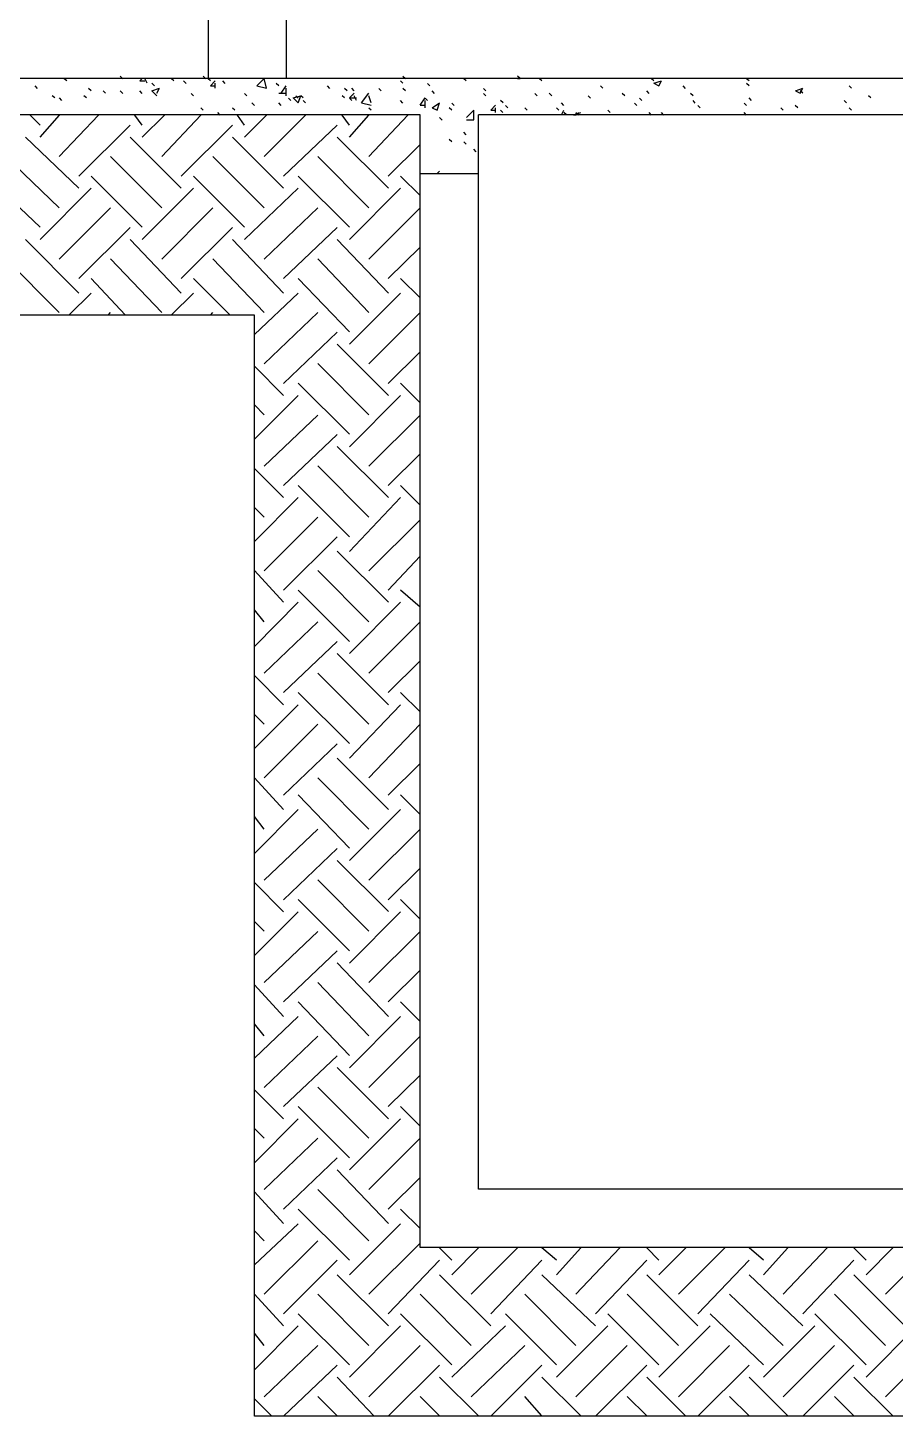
# Model space of a CAD drawing. Header units: millimetres. Extents: x -518.8 to -461.2, y 3.5 to 44.2.
# Drawn here: x -470.121 to -467.855, y 36.909 to 40.538 of the extents above; entities that cross this region are included whole.
import ezdxf

# ---------------------------------------------------------------- set-up
doc = ezdxf.new("R2010")
doc.units = ezdxf.units.MM
doc.header["$MEASUREMENT"] = 0
for name, color, linetype in [('10', 10, 'Continuous'), ('5', 5, 'Continuous'), ('6', 6, 'Continuous')]:
    doc.layers.add(name, color=color, linetype=linetype)

msp = doc.modelspace()

# ---------------------------------------------------------------- linework, layer by layer
at = {"layer": '10'}
for points in [[(-464.7361, 37.3496), (-469.0963, 37.3496), (-469.0963, 37.3496), (-469.0963, 40.3097)], [(-464.9331, 40.3097), (-464.9331, 37.5022), (-468.9436, 37.5022), (-468.9436, 40.3097)]]:
    msp.add_lwpolyline(points, dxfattribs=at)
at = {"layer": '5'}
for points in [[(-469.6504, 43.2127), (-469.6504, 40.4052)], [(-469.4466, 43.2127), (-469.4466, 40.4052)], [(-464.7361, 40.4052), (-478.9196, 40.4052)], [(-469.0963, 40.3097), (-478.9196, 40.3097)], [(-464.9331, 40.3097), (-468.9436, 40.3097)], [(-469.0963, 40.1563), (-468.9436, 40.1563)]]:
    msp.add_lwpolyline(points, dxfattribs=at)
at = {"layer": '6'}
for points in [[(-470.0196, 40.3985), (-470.0263, 40.4045)], [(-469.873, 40.4045), (-469.8797, 40.4112)], [(-469.8286, 40.3985), (-469.8226, 40.4052)], [(-469.8286, 40.3985), (-469.8158, 40.3985)], [(-469.8098, 40.3924), (-469.8158, 40.4052)], [(-469.7902, 40.3857), (-469.797, 40.3924)], [(-469.7399, 40.3985), (-469.7459, 40.4045)], [(-469.7075, 40.3917), (-469.7143, 40.3985)], [(-469.6564, 40.4045), (-469.6632, 40.4112)], [(-469.6444, 40.3985), (-469.6504, 40.4045)], [(-469.6444, 40.3857), (-469.6316, 40.3985)], [(-469.6316, 40.3797), (-469.6316, 40.3924)], [(-469.606, 40.3917), (-469.6121, 40.3985)], [(-469.5233, 40.3857), (-469.5038, 40.4052)], [(-469.4978, 40.3797), (-469.5038, 40.4052)], [(-469.4654, 40.3857), (-469.4722, 40.3917)], [(-469.1414, 40.3924), (-469.1474, 40.3985)], [(-469.1346, 40.4045), (-469.1414, 40.4105)], [(-469.0714, 40.3857), (-469.0775, 40.3917)], [(-468.976, 40.3985), (-468.982, 40.4045)], [(-468.8354, 40.4052), (-468.8421, 40.4112)], [(-468.8421, 40.4052), (-468.8354, 40.4052)], [(-468.7782, 40.3985), (-468.785, 40.4045)], [(-468.4857, 40.3985), (-468.4918, 40.4045)], [(-468.4857, 40.3924), (-468.4662, 40.3985)], [(-468.4857, 40.3924), (-468.473, 40.3857)], [(-468.473, 40.3857), (-468.4662, 40.3985)], [(-468.2369, 40.3985), (-468.2436, 40.4045)], [(-468.2369, 40.3857), (-468.2436, 40.3917)], [(-470.0963, 40.3789), (-470.1023, 40.3857)], [(-470.0511, 40.3541), (-470.0579, 40.3601)], [(-470.0324, 40.3473), (-470.0384, 40.3541)], [(-469.9684, 40.3541), (-469.9752, 40.3601)], [(-469.9557, 40.3729), (-469.9624, 40.3789)], [(-469.9181, 40.3669), (-469.9241, 40.3729)], [(-469.873, 40.3661), (-469.8797, 40.3729)], [(-469.8226, 40.3661), (-469.8286, 40.3729)], [(-469.797, 40.3729), (-469.7775, 40.3797)], [(-469.797, 40.3729), (-469.7842, 40.3601)], [(-469.7842, 40.3669), (-469.7775, 40.3797)], [(-469.6887, 40.3601), (-469.6948, 40.3661)], [(-469.6444, 40.3857), (-469.6316, 40.3857)], [(-469.5489, 40.3601), (-469.5549, 40.3661)], [(-469.5233, 40.3857), (-469.4978, 40.3797)], [(-469.4654, 40.3669), (-469.4466, 40.3669)], [(-469.4594, 40.3669), (-469.4466, 40.3857)], [(-469.4466, 40.3601), (-469.4466, 40.3797)], [(-469.4339, 40.3473), (-469.4406, 40.3533)], [(-469.4278, 40.3541), (-469.4083, 40.3601)], [(-469.4278, 40.3541), (-469.4151, 40.3413)], [(-469.4151, 40.3533), (-469.4211, 40.3601)], [(-469.4151, 40.3413), (-469.4083, 40.3601)], [(-469.4023, 40.3541), (-469.4083, 40.3601)], [(-469.3324, 40.3789), (-469.3384, 40.3857)], [(-469.294, 40.3541), (-469.3, 40.3601)], [(-469.2872, 40.3729), (-469.294, 40.3789)], [(-469.2812, 40.3541), (-469.2684, 40.3669)], [(-469.2812, 40.3541), (-469.2624, 40.3541)], [(-469.2745, 40.3473), (-469.2812, 40.3533)], [(-469.2684, 40.3729), (-469.2745, 40.3797)], [(-469.2624, 40.3473), (-469.2684, 40.3601)], [(-469.2496, 40.3413), (-469.2301, 40.3669)], [(-469.2241, 40.3413), (-469.2301, 40.3601)], [(-469.1985, 40.3729), (-469.2045, 40.3789)], [(-469.1346, 40.3729), (-469.1414, 40.3789)], [(-469.0963, 40.3353), (-469.0835, 40.3541)], [(-469.0775, 40.3473), (-469.0835, 40.3533)], [(-469.0587, 40.3661), (-469.0647, 40.3729)], [(-468.9248, 40.3729), (-468.9308, 40.3789)], [(-468.9248, 40.3601), (-468.9308, 40.3661)], [(-468.791, 40.3601), (-468.797, 40.3661)], [(-468.7527, 40.3601), (-468.7594, 40.3669)], [(-468.6511, 40.3533), (-468.6572, 40.3601)], [(-468.6188, 40.3797), (-468.6256, 40.3857)], [(-468.5617, 40.3601), (-468.5684, 40.3661)], [(-468.5173, 40.3473), (-468.5233, 40.3533)], [(-468.4985, 40.3661), (-468.5045, 40.3729)], [(-468.403, 40.3789), (-468.409, 40.3857)], [(-468.3835, 40.3601), (-468.3902, 40.3661)], [(-468.2308, 40.3473), (-468.2369, 40.3541)], [(-468.1158, 40.3729), (-468.097, 40.3797)], [(-468.1158, 40.3729), (-468.1038, 40.3669)], [(-468.1038, 40.3669), (-468.097, 40.3797)], [(-468.097, 40.3669), (-468.1038, 40.3729)], [(-467.9699, 40.3797), (-467.976, 40.3857)], [(-467.9188, 40.3541), (-467.9248, 40.3601)], [(-469.6632, 40.3218), (-469.6692, 40.3285)], [(-469.6188, 40.309), (-469.6248, 40.3157)], [(-469.5805, 40.3218), (-469.5865, 40.3278)], [(-469.5293, 40.3345), (-469.5361, 40.3413)], [(-469.4594, 40.3345), (-469.4654, 40.3413)], [(-469.3955, 40.3413), (-469.4023, 40.3473)], [(-469.2496, 40.3413), (-469.2241, 40.3353)], [(-469.2241, 40.3218), (-469.2301, 40.3278)], [(-469.1414, 40.3406), (-469.1474, 40.3473)], [(-469.0963, 40.3353), (-469.0835, 40.3353)], [(-469.0835, 40.3285), (-469.0835, 40.3473)], [(-469.0647, 40.3285), (-469.0459, 40.3413)], [(-469.0647, 40.3285), (-469.0519, 40.3225)], [(-469.0519, 40.3225), (-469.0459, 40.3413)], [(-469.0136, 40.3218), (-469.0203, 40.3285)], [(-469.0075, 40.3345), (-469.0136, 40.3406)], [(-468.9752, 40.303), (-468.9564, 40.3225)], [(-468.9564, 40.2969), (-468.9564, 40.3225)], [(-468.9121, 40.3225), (-468.8993, 40.3353)], [(-468.9121, 40.3225), (-468.8993, 40.3225)], [(-468.8993, 40.3157), (-468.8993, 40.3285)], [(-468.8797, 40.3413), (-468.8865, 40.3473)], [(-468.8805, 40.3157), (-468.8865, 40.3218)], [(-468.8677, 40.3285), (-468.8737, 40.3345)], [(-468.8166, 40.3218), (-468.8226, 40.3285)], [(-468.7339, 40.3218), (-468.7399, 40.3285)], [(-468.7211, 40.3345), (-468.7271, 40.3413)], [(-468.7271, 40.3097), (-468.7211, 40.3225)], [(-468.7143, 40.3097), (-468.7211, 40.3157)], [(-468.6955, 40.3097), (-468.6767, 40.3157)], [(-468.6827, 40.309), (-468.6895, 40.315)], [(-468.6827, 40.3097), (-468.6827, 40.3157)], [(-468.6, 40.3157), (-468.606, 40.3218)], [(-468.5301, 40.3345), (-468.5361, 40.3406)], [(-468.4918, 40.309), (-468.4978, 40.3157)], [(-468.4602, 40.309), (-468.4662, 40.3157)], [(-468.3775, 40.3406), (-468.3835, 40.3473)], [(-468.3647, 40.3285), (-468.3707, 40.3345)], [(-468.2436, 40.3345), (-468.2496, 40.3406)], [(-468.2436, 40.309), (-468.2496, 40.3157)], [(-468.1481, 40.3218), (-468.1542, 40.3285)], [(-468.1098, 40.3285), (-468.1166, 40.3345)], [(-467.9827, 40.3413), (-467.9887, 40.3473)], [(-467.9699, 40.3218), (-467.976, 40.3285)], [(-470.0895, 40.2834), (-470.1151, 40.309)], [(-470.0895, 40.2518), (-470.0384, 40.309)], [(-470.0391, 40.2007), (-469.9369, 40.309)], [(-469.988, 40.1496), (-469.8542, 40.2834)], [(-469.8226, 40.2834), (-469.8414, 40.309)], [(-469.8226, 40.2518), (-469.7647, 40.309)], [(-469.7714, 40.2007), (-469.6692, 40.309)], [(-469.7203, 40.1496), (-469.5865, 40.2834)], [(-469.5549, 40.2834), (-469.5737, 40.309)], [(-469.5549, 40.2518), (-469.4978, 40.309)], [(-469.5038, 40.2007), (-469.3955, 40.309)], [(-469.4534, 40.1496), (-469.3128, 40.2834)], [(-469.2812, 40.2834), (-469.3, 40.309)], [(-469.2812, 40.2518), (-469.2301, 40.309)], [(-469.2301, 40.2007), (-469.1286, 40.309)], [(-469.0391, 40.2962), (-469.0459, 40.303)], [(-468.9752, 40.2969), (-468.9564, 40.2969)], [(-468.6955, 40.3097), (-468.6887, 40.3097)], [(-461.203, 40.2578), (-461.203, 39.8436), (-461.8835, 39.8436), (-461.8835, 36.909), (-469.5293, 36.909), (-469.5293, 39.7864), (-480.5489, 39.7864), (-480.5489, 40.2067)], [(-469.988, 40.118), (-470.1278, 40.2518)], [(-469.7203, 40.118), (-469.8542, 40.2518)], [(-469.4534, 40.118), (-469.5865, 40.2518)], [(-469.179, 40.118), (-469.3128, 40.2518)], [(-469.0136, 40.2391), (-469.0203, 40.2458)], [(-468.976, 40.2578), (-468.982, 40.2646)], [(-469.1797, 40.1496), (-469.0963, 40.2323)], [(-468.976, 40.233), (-468.982, 40.2391)], [(-468.9504, 40.2135), (-468.9564, 40.2203)], [(-470.0391, 40.0669), (-470.179, 40.2007)], [(-469.7714, 40.0669), (-469.9053, 40.2007)], [(-469.5038, 40.0669), (-469.6376, 40.2007)], [(-469.2301, 40.0669), (-469.3639, 40.2007)], [(-470.0895, 40.0165), (-470.2301, 40.1496)], [(-469.8226, 40.0165), (-469.9557, 40.1496)], [(-469.5549, 40.0165), (-469.6887, 40.1496)], [(-469.2812, 40.0165), (-469.4151, 40.1496)], [(-469.0963, 40.0992), (-469.1474, 40.1496)], [(-469.0519, 40.1563), (-469.0459, 40.1631)], [(-470.0895, 39.9842), (-469.9557, 40.118)], [(-469.8226, 39.9842), (-469.6887, 40.118)], [(-469.5549, 39.9842), (-469.4151, 40.118)], [(-469.2812, 39.9842), (-469.1474, 40.118)], [(-470.0391, 39.933), (-469.9053, 40.0669)], [(-469.7714, 39.933), (-469.6376, 40.0669)], [(-469.5038, 39.933), (-469.3639, 40.0669)], [(-469.2301, 39.933), (-469.0963, 40.0669)], [(-469.988, 39.8819), (-469.8542, 40.0157)], [(-469.7203, 39.8819), (-469.5865, 40.0157)], [(-469.4534, 39.8819), (-469.3128, 40.0157)], [(-469.988, 39.8443), (-470.1278, 39.9842)], [(-469.7203, 39.8443), (-469.8542, 39.9842)], [(-469.4534, 39.8443), (-469.5865, 39.9842)], [(-469.179, 39.8443), (-469.3128, 39.9842)], [(-469.1797, 39.8819), (-469.0963, 39.9646)], [(-470.0391, 39.7932), (-470.179, 39.9338)], [(-469.7714, 39.7932), (-469.9053, 39.9338)], [(-469.5038, 39.7932), (-469.6376, 39.9338)], [(-469.2301, 39.7932), (-469.3639, 39.9338)], [(-469.8669, 39.7872), (-469.9557, 39.8827)], [(-469.5933, 39.7872), (-469.6887, 39.8827)], [(-469.2812, 39.7428), (-469.4151, 39.8827)], [(-469.0963, 39.8315), (-469.1474, 39.8827)], [(-470.0136, 39.7872), (-469.9557, 39.8443)], [(-469.7459, 39.7872), (-469.6887, 39.8443)], [(-469.5293, 39.736), (-469.4151, 39.8443)], [(-469.2812, 39.7105), (-469.1474, 39.8443)], [(-469.9113, 39.7864), (-469.9053, 39.7932)], [(-469.6444, 39.7864), (-469.6376, 39.7932)], [(-469.5038, 39.6594), (-469.3639, 39.7932)], [(-469.2301, 39.6594), (-469.0963, 39.7932)], [(-469.4534, 39.6082), (-469.3128, 39.7421)], [(-469.179, 39.5766), (-469.3128, 39.7105)], [(-469.1797, 39.6082), (-469.0963, 39.6909)], [(-469.4534, 39.5766), (-469.5293, 39.6533)], [(-469.2301, 39.5263), (-469.3639, 39.6601)], [(-469.2812, 39.4751), (-469.4151, 39.609)], [(-469.0963, 39.5578), (-469.1474, 39.609)], [(-469.5293, 39.4624), (-469.4151, 39.5766)], [(-469.5038, 39.5263), (-469.5293, 39.5518)], [(-469.2812, 39.4428), (-469.1474, 39.5766)], [(-469.5038, 39.3917), (-469.3639, 39.5255)], [(-469.2301, 39.3917), (-469.0963, 39.5255)], [(-469.4534, 39.3413), (-469.3128, 39.4744)], [(-469.179, 39.3097), (-469.3128, 39.4436)], [(-469.1797, 39.3413), (-469.0963, 39.424)], [(-469.4534, 39.3097), (-469.5293, 39.3857)], [(-469.2301, 39.2586), (-469.3639, 39.3924)], [(-469.2812, 39.2075), (-469.4151, 39.3413)], [(-469.0963, 39.2902), (-469.1474, 39.3413)], [(-469.5293, 39.1947), (-469.4151, 39.3097)], [(-469.2812, 39.1691), (-469.1474, 39.3097)], [(-469.5038, 39.2586), (-469.5293, 39.2842)], [(-469.5038, 39.118), (-469.3639, 39.2586)], [(-469.2301, 39.118), (-469.0963, 39.2518)], [(-469.4534, 39.0676), (-469.3128, 39.2075)], [(-469.179, 39.036), (-469.3128, 39.1699)], [(-469.1797, 39.0676), (-469.0963, 39.1563)], [(-469.4534, 39.036), (-469.5293, 39.1188)], [(-469.2301, 38.9849), (-469.3639, 39.1188)], [(-469.2812, 38.9338), (-469.4151, 39.0676)], [(-469.0963, 39.0233), (-469.1474, 39.0676)], [(-469.5293, 38.921), (-469.4151, 39.036)], [(-469.5038, 38.9849), (-469.5293, 39.0165)], [(-469.2812, 38.9022), (-469.1474, 39.036)], [(-469.5038, 38.8511), (-469.3639, 38.9849)], [(-469.2301, 38.8511), (-469.0963, 38.9849)], [(-469.4534, 38.8), (-469.3128, 38.9338)], [(-469.179, 38.7684), (-469.3128, 38.9022)], [(-469.1797, 38.8), (-469.0963, 38.8827)], [(-469.4534, 38.7684), (-469.5293, 38.8451)], [(-469.2301, 38.7172), (-469.3639, 38.8511)], [(-469.2812, 38.6669), (-469.4151, 38.8)], [(-469.0963, 38.7496), (-469.1474, 38.8)], [(-469.5293, 38.6541), (-469.4151, 38.7684)], [(-469.2812, 38.6285), (-469.1474, 38.7684)], [(-469.5038, 38.7172), (-469.5293, 38.7428)], [(-469.5038, 38.5774), (-469.3639, 38.7172)], [(-469.2301, 38.5774), (-469.0963, 38.7172)], [(-469.4534, 38.5323), (-469.3128, 38.6661)], [(-469.179, 38.4947), (-469.3128, 38.6285)], [(-469.1797, 38.5323), (-469.0963, 38.615)], [(-469.4534, 38.4947), (-469.5293, 38.5774)], [(-469.2301, 38.4436), (-469.3639, 38.5774)], [(-469.2812, 38.3932), (-469.4151, 38.533)], [(-469.0963, 38.4819), (-469.1474, 38.533)], [(-469.5293, 38.3797), (-469.4151, 38.4947)], [(-469.5038, 38.4436), (-469.5293, 38.4759)], [(-469.2812, 38.3609), (-469.1474, 38.4947)], [(-469.5038, 38.3097), (-469.3639, 38.4436)], [(-469.2301, 38.3097), (-469.0963, 38.4436)], [(-469.4534, 38.2586), (-469.3128, 38.3924)], [(-469.179, 38.2278), (-469.3128, 38.3609)], [(-469.1797, 38.2586), (-469.0963, 38.3413)], [(-469.4534, 38.227), (-469.5293, 38.3037)], [(-469.2301, 38.1766), (-469.3639, 38.3105)], [(-469.2812, 38.1255), (-469.4151, 38.2594)], [(-469.0963, 38.2082), (-469.1474, 38.2594)], [(-469.5293, 38.1127), (-469.4151, 38.227)], [(-469.2812, 38.0932), (-469.1474, 38.227)], [(-469.5038, 38.1766), (-469.5293, 38.2022)], [(-469.5038, 38.0421), (-469.3639, 38.1759)], [(-469.2301, 38.0421), (-469.0963, 38.1759)], [(-469.4534, 37.9917), (-469.3128, 38.1255)], [(-469.179, 37.9533), (-469.3128, 38.0939)], [(-469.1797, 37.9917), (-469.0963, 38.0744)], [(-469.4534, 37.9533), (-469.5293, 38.036)], [(-469.2301, 37.903), (-469.3639, 38.0428)], [(-469.2812, 37.8518), (-469.4151, 37.9917)], [(-469.0963, 37.9406), (-469.1474, 37.9917)], [(-469.5293, 37.8451), (-469.4151, 37.9533)], [(-469.5038, 37.903), (-469.5293, 37.9345)], [(-469.2812, 37.8195), (-469.1474, 37.9533)], [(-469.5038, 37.7684), (-469.3639, 37.9022)], [(-469.2301, 37.7684), (-469.0963, 37.9022)], [(-469.4534, 37.718), (-469.3128, 37.8511)], [(-469.179, 37.6864), (-469.3128, 37.8203)], [(-469.1797, 37.718), (-469.0963, 37.8007)], [(-469.4534, 37.6864), (-469.5293, 37.7624)], [(-469.2301, 37.6353), (-469.3639, 37.7691)], [(-469.2812, 37.5842), (-469.4151, 37.718)], [(-469.0963, 37.6669), (-469.1474, 37.718)], [(-469.5293, 37.5714), (-469.4151, 37.6864)], [(-469.2812, 37.5526), (-469.1474, 37.6864)], [(-469.5038, 37.6353), (-469.5293, 37.6609)], [(-469.5038, 37.5015), (-469.3639, 37.6353)], [(-469.2301, 37.5015), (-469.0963, 37.6353)], [(-469.4534, 37.4503), (-469.3128, 37.5842)], [(-469.179, 37.4127), (-469.3128, 37.5526)], [(-469.1797, 37.4503), (-469.0963, 37.533)], [(-469.4534, 37.4127), (-469.5293, 37.4954)], [(-469.2301, 37.3676), (-469.3639, 37.5015)], [(-469.2812, 37.3172), (-469.4151, 37.4503)], [(-469.0963, 37.4), (-469.1474, 37.4503)], [(-469.5293, 37.3045), (-469.4151, 37.412)], [(-469.2812, 37.2789), (-469.1474, 37.412)], [(-469.5038, 37.3676), (-469.5293, 37.3932)], [(-469.5038, 37.2278), (-469.3639, 37.3676)], [(-469.2301, 37.2278), (-469.0963, 37.3616)], [(-469.0136, 37.3172), (-469.0459, 37.3488)], [(-469.0136, 37.2789), (-468.9436, 37.3488)], [(-468.9632, 37.2278), (-468.8421, 37.3488)], [(-468.7399, 37.3172), (-468.7782, 37.3488)], [(-468.7399, 37.2789), (-468.6767, 37.3488)], [(-468.6895, 37.2278), (-468.5745, 37.3488)], [(-468.473, 37.3172), (-468.5045, 37.3488)], [(-468.473, 37.2789), (-468.4023, 37.3488)], [(-468.4218, 37.2278), (-468.3008, 37.3488)], [(-468.1993, 37.3172), (-468.2369, 37.3488)], [(-468.1993, 37.2789), (-468.1354, 37.3488)], [(-468.1481, 37.2278), (-468.0331, 37.3488)], [(-467.9316, 37.3172), (-467.9632, 37.3488)], [(-467.9316, 37.2789), (-467.8617, 37.3488)], [(-467.8805, 37.2278), (-467.7594, 37.3488)], [(-469.4534, 37.1766), (-469.3128, 37.3165)], [(-469.1797, 37.1766), (-469.0459, 37.3165)], [(-468.9121, 37.1766), (-468.7782, 37.3165)], [(-468.6384, 37.1766), (-468.5045, 37.3165)], [(-468.3707, 37.1766), (-468.2369, 37.3165)], [(-468.097, 37.1766), (-467.9632, 37.3165)], [(-469.179, 37.1451), (-469.3128, 37.2789)], [(-468.9121, 37.1451), (-469.0459, 37.2789)], [(-468.6384, 37.1451), (-468.7782, 37.2789)], [(-468.3707, 37.1451), (-468.5045, 37.2789)], [(-468.097, 37.1451), (-468.2369, 37.2789)], [(-467.8301, 37.1451), (-467.9632, 37.2789)], [(-469.4534, 37.1451), (-469.5293, 37.2278)], [(-469.2301, 37.0939), (-469.3639, 37.2278)], [(-468.9632, 37.0939), (-469.0963, 37.2278)], [(-468.6895, 37.0939), (-468.8226, 37.2278)], [(-468.4218, 37.0939), (-468.5557, 37.2278)], [(-468.1481, 37.0939), (-468.288, 37.2278)], [(-467.8805, 37.0939), (-468.0143, 37.2278)], [(-469.2812, 37.0436), (-469.4151, 37.1766)], [(-469.0136, 37.0436), (-469.1474, 37.1766)], [(-468.7399, 37.0436), (-468.8737, 37.1766)], [(-468.473, 37.0436), (-468.606, 37.1766)], [(-468.1993, 37.0436), (-468.3391, 37.1766)], [(-467.9316, 37.0436), (-468.0654, 37.1766)], [(-469.5293, 37.03), (-469.4151, 37.1451)], [(-469.5038, 37.0939), (-469.5293, 37.1263)], [(-469.2812, 37.0112), (-469.1474, 37.1451)], [(-469.0136, 37.0112), (-468.8737, 37.1451)], [(-468.7399, 37.0112), (-468.606, 37.1451)], [(-468.473, 37.0112), (-468.3391, 37.1451)], [(-468.1993, 37.0112), (-468.0654, 37.1451)], [(-467.9316, 37.0112), (-467.7978, 37.1451)], [(-469.5038, 36.9601), (-469.3639, 37.0939)], [(-469.2301, 36.9601), (-469.0963, 37.0939)], [(-468.9632, 36.9601), (-468.8226, 37.0939)], [(-468.6895, 36.9601), (-468.5557, 37.0939)], [(-468.4218, 36.9601), (-468.288, 37.0939)], [(-468.1481, 36.9601), (-468.0143, 37.0939)], [(-467.8805, 36.9601), (-467.7466, 37.0939)], [(-469.4534, 36.909), (-469.3128, 37.0428)], [(-469.1797, 36.909), (-469.0459, 37.0428)], [(-468.9121, 36.909), (-468.7782, 37.0428)], [(-468.6384, 36.909), (-468.5045, 37.0428)], [(-468.3707, 36.909), (-468.2369, 37.0428)], [(-468.097, 36.909), (-467.9632, 37.0428)], [(-469.2173, 36.9097), (-469.3128, 37.0112)], [(-468.9436, 36.9097), (-469.0459, 37.0112)], [(-468.6767, 36.9097), (-468.7782, 37.0112)], [(-468.403, 36.9097), (-468.5045, 37.0112)], [(-468.1354, 36.9097), (-468.2369, 37.0112)], [(-467.8617, 36.9097), (-467.9632, 37.0112)], [(-469.485, 36.9097), (-469.5293, 36.9541)], [(-469.3128, 36.9097), (-469.3639, 36.9609)], [(-469.0459, 36.9097), (-469.0963, 36.9609)], [(-468.7782, 36.9097), (-468.8226, 36.9609)], [(-468.5045, 36.9097), (-468.5557, 36.9609)], [(-468.2369, 36.9097), (-468.288, 36.9609)], [(-467.9632, 36.9097), (-468.0143, 36.9609)]]:
    msp.add_lwpolyline(points, dxfattribs=at)

doc.saveas('drawing.dxf')
